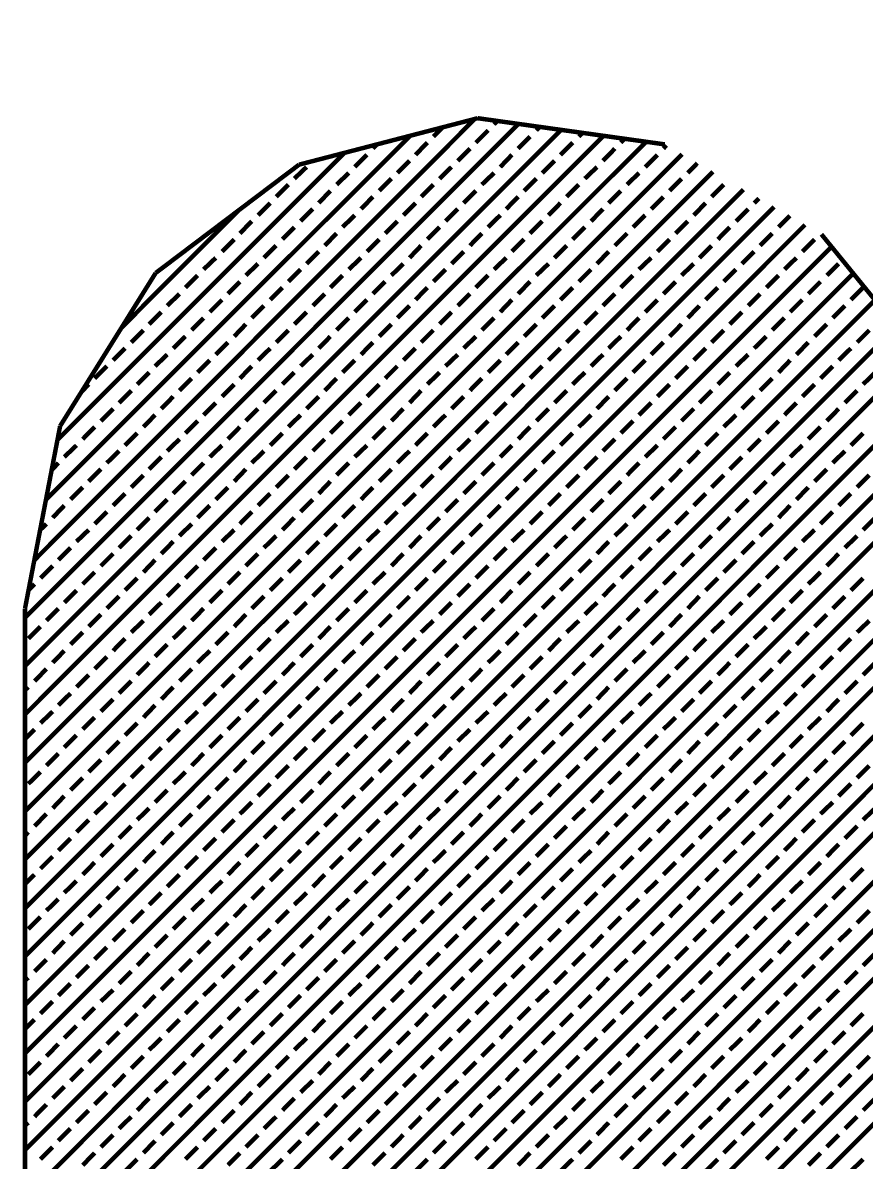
# Model space of a CAD drawing. Extents: x 2 to 176, y -19 to 159.
# Drawn here: x 102.981 to 103.701, y 119.487 to 120.459 of the extents above; entities that cross this region are included whole.
import ezdxf

# ---------------------------------------------------------------- set-up
doc = ezdxf.new("R2010")
doc.units = 0
doc.layers.add('BG_SILKSCREEN_TOP', color=7, linetype='CONTINUOUS')

msp = doc.modelspace()

# ---------------------------------------------------------------- linework, layer by layer
at = {"layer": 'BG_SILKSCREEN_TOP', "const_width": 0.00381}
for points in [[(102.983284, 118.83644), (104.604058, 120.457214)], [(102.983284, 118.795292), (104.645206, 120.45696)], [(102.983284, 118.877842), (104.557068, 120.451372)], [(102.983284, 118.91899), (104.510078, 120.445784)], [(102.983284, 118.960392), (104.462834, 120.439942)], [(102.983284, 119.00154), (104.415844, 120.434354)], [(102.983284, 119.043196), (104.368854, 120.428512)], [(102.983284, 119.084344), (104.297988, 120.399048)], [(102.991412, 120.000776), (103.367332, 120.377204)], [(103.369618, 120.377712), (103.217218, 120.338088)], [(103.529384, 120.35536), (103.369618, 120.377712)], [(103.383588, 120.372378), (103.386382, 120.375426)], [(102.983284, 119.9515), (103.404416, 120.372886)], [(102.983284, 119.125746), (104.226868, 120.369076)], [(102.983284, 119.910352), (103.440738, 120.367552)], [(103.331772, 120.361964), (103.339646, 120.369838)], [(103.368094, 120.356884), (103.378508, 120.367298)], [(103.419656, 120.367298), (103.42245, 120.370346)], [(103.455978, 120.361964), (103.458772, 120.365012)], [(102.983284, 119.86895), (103.47706, 120.362726)], [(102.983284, 119.827802), (103.513382, 120.357646)], [(103.001064, 120.052084), (103.311706, 120.362472)], [(103.28021, 120.351804), (103.283512, 120.35536)], [(103.316532, 120.34647), (103.326692, 120.356884)], [(103.404162, 120.351804), (103.414322, 120.361964)], [(103.44023, 120.34647), (103.450644, 120.356884)], [(103.491792, 120.356884), (103.495094, 120.360186)], [(103.528114, 120.351804), (103.530654, 120.354598)], [(102.983284, 119.7864), (103.544116, 120.346978)], [(103.010462, 120.10263), (103.255826, 120.347994)], [(103.264716, 120.336056), (103.27513, 120.34647)], [(103.3526, 120.34139), (103.363014, 120.351804)], [(103.388922, 120.336056), (103.398828, 120.34647)], [(103.476552, 120.34139), (103.486712, 120.351804)], [(103.51262, 120.336056), (103.523034, 120.34647)], [(103.217218, 120.338088), (103.09479, 120.245632)], [(103.213154, 120.32615), (103.223568, 120.336056)], [(103.301038, 120.330976), (103.311452, 120.34139)], [(103.337106, 120.32615), (103.347266, 120.336056)], [(103.424736, 120.330976), (103.43515, 120.34139)], [(103.461058, 120.32615), (103.471472, 120.336056)], [(103.548942, 120.330976), (103.55707, 120.339358)], [(102.983284, 119.745252), (103.570278, 120.331992)], [(103.249222, 120.32107), (103.259636, 120.330976)], [(103.285544, 120.315736), (103.295958, 120.32615)], [(103.373174, 120.32107), (103.383588, 120.330976)], [(103.409242, 120.315736), (103.419656, 120.32615)], [(103.497126, 120.32107), (103.507286, 120.330976)], [(103.533448, 120.315736), (103.543608, 120.32615)], [(102.983284, 119.703596), (103.59644, 120.316752)], [(103.19766, 120.310656), (103.208074, 120.32107)], [(103.233982, 120.305322), (103.243888, 120.315736)], [(103.321358, 120.310656), (103.331772, 120.32107)], [(103.35768, 120.305322), (103.368094, 120.315736)], [(103.445564, 120.310656), (103.455978, 120.32107)], [(103.481378, 120.305322), (103.491792, 120.315736)], [(103.569262, 120.310656), (103.579676, 120.32107)], [(103.27005, 120.300242), (103.28021, 120.310656)], [(103.394002, 120.300242), (103.404162, 120.310656)], [(103.5177, 120.300242), (103.528114, 120.310656)], [(103.605584, 120.305322), (103.609648, 120.309386)], [(102.983284, 119.662702), (103.622602, 120.30202)], [(103.065326, 120.198642), (103.16591, 120.29948)], [(103.182166, 120.294908), (103.19258, 120.305322)], [(103.218488, 120.289828), (103.228902, 120.300242)], [(103.306118, 120.294908), (103.316532, 120.305322)], [(103.342186, 120.289828), (103.3526, 120.300242)], [(103.43007, 120.294908), (103.44023, 120.305322)], [(103.466392, 120.289828), (103.476552, 120.300242)], [(103.554022, 120.294908), (103.564182, 120.305322)], [(103.59009, 120.289828), (103.600504, 120.300242)], [(102.983284, 119.621046), (103.649018, 120.28678)], [(103.166672, 120.279414), (103.176832, 120.289828)], [(103.254302, 120.284748), (103.264716, 120.294908)], [(103.290624, 120.279414), (103.301038, 120.289828)], [(103.378508, 120.284748), (103.388922, 120.294908)], [(103.414322, 120.279414), (103.424736, 120.289828)], [(103.502206, 120.284748), (103.51262, 120.294908)], [(103.538528, 120.279414), (103.548942, 120.289828)], [(103.626412, 120.284748), (103.636064, 120.2944)], [(103.202994, 120.274334), (103.213154, 120.284748)], [(103.239062, 120.269), (103.249222, 120.279414)], [(103.326692, 120.274334), (103.337106, 120.284748)], [(103.363014, 120.269), (103.373174, 120.279414)], [(103.450644, 120.274334), (103.461058, 120.284748)], [(103.486712, 120.269), (103.497126, 120.279414)], [(103.574596, 120.274334), (103.584756, 120.284748)], [(103.610664, 120.269), (103.621078, 120.279414)], [(103.751888, 120.169432), (103.662988, 120.278652)], [(102.983284, 119.579898), (103.671624, 120.267984)], [(103.151432, 120.26392), (103.161846, 120.274334)], [(103.187246, 120.258586), (103.19766, 120.269)], [(103.27513, 120.26392), (103.285544, 120.274334)], [(103.311452, 120.258586), (103.321358, 120.269)], [(103.398828, 120.26392), (103.409242, 120.274334)], [(103.43515, 120.258586), (103.445564, 120.269)], [(103.523034, 120.26392), (103.533448, 120.274334)], [(103.558848, 120.258586), (103.569262, 120.269)], [(103.646732, 120.26392), (103.657146, 120.274334)], [(103.135684, 120.24868), (103.146098, 120.258586)], [(103.223568, 120.253506), (103.233982, 120.26392)], [(103.259636, 120.24868), (103.27005, 120.258586)], [(103.347266, 120.253506), (103.35768, 120.26392)], [(103.383588, 120.24868), (103.394002, 120.258586)], [(103.471472, 120.253506), (103.481378, 120.26392)], [(103.507286, 120.24868), (103.5177, 120.258586)], [(103.59517, 120.253506), (103.605584, 120.26392)], [(103.631492, 120.24868), (103.641652, 120.258586)], [(103.171752, 120.2436), (103.182166, 120.253506)], [(103.208074, 120.238266), (103.218488, 120.24868)], [(103.295958, 120.2436), (103.306118, 120.253506)], [(103.331772, 120.238266), (103.342186, 120.24868)], [(103.419656, 120.2436), (103.43007, 120.253506)], [(103.455978, 120.238266), (103.466392, 120.24868)], [(103.543608, 120.2436), (103.554022, 120.253506)], [(103.579676, 120.238266), (103.59009, 120.24868)], [(103.66756, 120.2436), (103.67772, 120.253506)], [(102.983284, 119.538496), (103.690166, 120.245378)], [(103.09479, 120.245632), (103.013256, 120.115076)], [(103.12019, 120.233186), (103.130604, 120.2436)], [(103.156512, 120.227852), (103.166672, 120.238266)], [(103.243888, 120.233186), (103.254302, 120.2436)], [(103.28021, 120.227852), (103.290624, 120.238266)], [(103.368094, 120.233186), (103.378508, 120.2436)], [(103.404162, 120.227852), (103.414322, 120.238266)], [(103.491792, 120.233186), (103.502206, 120.2436)], [(103.528114, 120.227852), (103.538528, 120.238266)], [(103.615998, 120.233186), (103.626412, 120.2436)], [(103.651812, 120.227852), (103.662226, 120.238266)], [(103.19258, 120.222772), (103.202994, 120.233186)], [(103.316532, 120.222772), (103.326692, 120.233186)], [(103.44023, 120.222772), (103.450644, 120.233186)], [(103.564182, 120.222772), (103.574596, 120.233186)], [(103.688134, 120.222772), (103.698548, 120.233186)], [(102.983284, 119.497348), (103.708708, 120.222518)], [(103.104696, 120.217692), (103.11511, 120.227852)], [(103.141018, 120.212358), (103.151432, 120.222772)], [(103.228902, 120.217692), (103.239062, 120.227852)], [(103.264716, 120.212358), (103.27513, 120.222772)], [(103.3526, 120.217692), (103.363014, 120.227852)], [(103.388922, 120.212358), (103.398828, 120.222772)], [(103.476552, 120.217692), (103.486712, 120.227852)], [(103.51262, 120.212358), (103.523034, 120.222772)], [(103.600504, 120.217692), (103.610664, 120.227852)], [(103.636318, 120.212358), (103.646732, 120.222772)], [(103.089202, 120.201944), (103.099616, 120.212358)], [(103.176832, 120.207278), (103.187246, 120.217692)], [(103.213154, 120.201944), (103.223568, 120.212358)], [(103.301038, 120.207278), (103.311452, 120.217692)], [(103.337106, 120.201944), (103.347266, 120.212358)], [(103.424736, 120.207278), (103.43515, 120.217692)], [(103.461058, 120.201944), (103.471472, 120.212358)], [(103.548942, 120.207278), (103.558848, 120.217692)], [(103.584756, 120.201944), (103.59517, 120.212358)], [(103.67264, 120.207278), (103.683054, 120.217692)], [(102.983284, 119.455946), (103.726996, 120.199912)], [(103.125524, 120.196864), (103.135684, 120.207278)], [(103.161846, 120.19153), (103.171752, 120.201944)], [(103.249222, 120.196864), (103.259636, 120.207278)], [(103.285544, 120.19153), (103.295958, 120.201944)], [(103.373174, 120.196864), (103.383588, 120.207278)], [(103.409242, 120.19153), (103.419656, 120.201944)], [(103.497126, 120.196864), (103.507286, 120.207278)], [(103.533448, 120.19153), (103.543608, 120.201944)], [(103.621078, 120.196864), (103.631492, 120.207278)], [(103.657146, 120.19153), (103.66756, 120.201944)], [(103.073962, 120.18645), (103.084376, 120.196864)], [(103.109776, 120.18137), (103.12019, 120.19153)], [(103.19766, 120.18645), (103.208074, 120.196864)], [(103.233982, 120.18137), (103.243888, 120.19153)], [(103.321358, 120.18645), (103.331772, 120.196864)], [(103.35768, 120.18137), (103.368094, 120.19153)], [(103.445564, 120.18645), (103.455978, 120.196864)], [(103.481378, 120.18137), (103.491792, 120.19153)], [(103.569262, 120.18645), (103.579676, 120.196864)], [(103.605584, 120.18137), (103.615998, 120.19153)], [(103.693468, 120.18645), (103.703882, 120.196864)], [(103.058468, 120.17121), (103.068628, 120.18137)], [(103.146098, 120.176036), (103.156512, 120.18645)], [(103.182166, 120.17121), (103.19258, 120.18137)], [(103.27005, 120.176036), (103.28021, 120.18645)], [(103.306118, 120.17121), (103.316532, 120.18137)], [(103.394002, 120.176036), (103.404162, 120.18645)], [(103.43007, 120.17121), (103.44023, 120.18137)], [(103.5177, 120.176036), (103.528114, 120.18645)], [(103.554022, 120.17121), (103.564182, 120.18137)], [(103.641652, 120.176036), (103.651812, 120.18645)], [(103.67772, 120.17121), (103.688134, 120.18137)], [(102.983284, 119.414798), (103.745538, 120.176798)], [(103.094282, 120.16613), (103.104696, 120.176036)], [(103.130604, 120.160796), (103.141018, 120.17121)], [(103.218488, 120.16613), (103.228902, 120.176036)], [(103.254302, 120.160796), (103.264716, 120.17121)], [(103.342186, 120.16613), (103.3526, 120.176036)], [(103.378508, 120.160796), (103.388922, 120.17121)], [(103.466392, 120.16613), (103.476552, 120.176036)], [(103.502206, 120.160796), (103.51262, 120.17121)], [(103.59009, 120.16613), (103.600504, 120.176036)], [(103.626412, 120.160796), (103.636318, 120.17121)], [(103.04272, 120.155716), (103.053134, 120.16613)], [(103.079042, 120.150636), (103.089202, 120.160796)], [(103.166672, 120.155716), (103.176832, 120.16613)], [(103.202994, 120.150636), (103.213154, 120.160796)], [(103.290624, 120.155716), (103.301038, 120.16613)], [(103.326692, 120.150636), (103.337106, 120.160796)], [(103.414322, 120.155716), (103.424736, 120.16613)], [(103.450644, 120.150636), (103.461058, 120.160796)], [(103.538528, 120.155716), (103.548942, 120.16613)], [(103.574596, 120.150636), (103.584756, 120.160796)], [(103.662226, 120.155716), (103.67264, 120.16613)], [(103.698548, 120.150636), (103.708962, 120.160796)], [(103.031036, 120.143778), (103.03764, 120.150636)], [(103.11511, 120.145302), (103.125524, 120.155716)], [(103.151432, 120.140222), (103.161846, 120.150636)], [(103.239062, 120.145302), (103.249222, 120.155716)], [(103.27513, 120.140222), (103.285544, 120.150636)], [(103.363014, 120.145302), (103.373174, 120.155716)], [(103.398828, 120.140222), (103.409242, 120.150636)], [(103.486712, 120.145302), (103.497126, 120.155716)], [(103.523034, 120.140222), (103.533448, 120.150636)], [(103.610664, 120.145302), (103.621078, 120.155716)], [(103.646732, 120.140222), (103.657146, 120.150636)], [(102.983284, 119.373142), (103.758492, 120.148604)], [(103.063548, 120.134888), (103.073962, 120.145302)], [(103.187246, 120.134888), (103.19766, 120.145302)], [(103.311452, 120.134888), (103.321358, 120.145302)], [(103.43515, 120.134888), (103.445564, 120.145302)], [(103.558848, 120.134888), (103.569262, 120.145302)], [(103.683054, 120.134888), (103.693468, 120.145302)], [(103.099616, 120.129808), (103.109776, 120.140222)], [(103.135684, 120.124474), (103.146098, 120.134888)], [(103.223568, 120.129808), (103.233982, 120.140222)], [(103.259636, 120.124474), (103.27005, 120.134888)], [(103.347266, 120.129808), (103.35768, 120.140222)], [(103.383588, 120.124474), (103.394002, 120.134888)], [(103.471472, 120.129808), (103.481378, 120.140222)], [(103.507286, 120.124474), (103.5177, 120.134888)], [(103.59517, 120.129808), (103.605584, 120.140222)], [(103.631492, 120.124474), (103.641652, 120.134888)], [(103.048054, 120.119394), (103.058468, 120.129808)], [(103.084376, 120.114314), (103.094282, 120.124474)], [(103.171752, 120.119394), (103.182166, 120.129808)], [(103.208074, 120.114314), (103.218488, 120.124474)], [(103.295958, 120.119394), (103.306118, 120.129808)], [(103.331772, 120.114314), (103.342186, 120.124474)], [(103.419656, 120.119394), (103.43007, 120.129808)], [(103.455978, 120.114314), (103.466392, 120.124474)], [(103.543608, 120.119394), (103.554022, 120.129808)], [(103.579676, 120.114314), (103.59009, 120.124474)], [(103.66756, 120.119394), (103.67772, 120.129808)], [(102.983284, 119.331994), (103.769414, 120.11787)], [(103.013256, 120.115076), (102.983284, 119.959374)], [(103.03256, 120.1039), (103.04272, 120.114314)], [(103.12019, 120.10898), (103.130604, 120.119394)], [(103.156512, 120.1039), (103.166672, 120.114314)], [(103.243888, 120.10898), (103.254302, 120.119394)], [(103.28021, 120.1039), (103.290624, 120.114314)], [(103.368094, 120.10898), (103.378508, 120.119394)], [(103.404162, 120.1039), (103.414322, 120.114314)], [(103.491792, 120.10898), (103.502206, 120.119394)], [(103.528114, 120.1039), (103.538528, 120.114314)], [(103.615998, 120.10898), (103.626412, 120.119394)], [(103.651812, 120.1039), (103.662226, 120.114314)], [(103.068628, 120.098566), (103.079042, 120.10898)], [(103.104696, 120.09374), (103.11511, 120.1039)], [(103.19258, 120.098566), (103.202994, 120.10898)], [(103.228902, 120.09374), (103.239062, 120.1039)], [(103.316532, 120.098566), (103.326692, 120.10898)], [(103.3526, 120.09374), (103.363014, 120.1039)], [(103.44023, 120.098566), (103.450644, 120.10898)], [(103.476552, 120.09374), (103.486712, 120.1039)], [(103.564182, 120.098566), (103.574596, 120.10898)], [(103.600504, 120.09374), (103.610664, 120.1039)], [(103.688134, 120.098566), (103.698548, 120.10898)], [(103.016812, 120.08866), (103.027226, 120.098566)], [(103.053134, 120.08358), (103.063548, 120.09374)], [(103.141018, 120.08866), (103.151432, 120.098566)], [(103.176832, 120.08358), (103.187246, 120.09374)], [(103.264716, 120.08866), (103.27513, 120.098566)], [(103.301038, 120.08358), (103.311452, 120.09374)], [(103.388922, 120.08866), (103.398828, 120.098566)], [(103.424736, 120.08358), (103.43515, 120.09374)], [(103.51262, 120.08866), (103.523034, 120.098566)], [(103.548942, 120.08358), (103.558848, 120.09374)], [(103.636318, 120.08866), (103.646732, 120.098566)], [(103.67264, 120.08358), (103.683054, 120.09374)], [(102.983284, 119.290592), (103.779828, 120.087136)], [(103.00589, 120.07723), (103.011732, 120.08358)], [(103.089202, 120.078246), (103.099616, 120.08866)], [(103.125524, 120.073166), (103.135684, 120.08358)], [(103.213154, 120.078246), (103.223568, 120.08866)], [(103.249222, 120.073166), (103.259636, 120.08358)], [(103.337106, 120.078246), (103.347266, 120.08866)], [(103.373174, 120.073166), (103.383588, 120.08358)], [(103.461058, 120.078246), (103.471472, 120.08866)], [(103.497126, 120.073166), (103.507286, 120.08358)], [(103.584756, 120.078246), (103.59517, 120.08866)], [(103.621078, 120.073166), (103.631492, 120.08358)], [(103.03764, 120.067832), (103.048054, 120.078246)], [(103.073962, 120.062752), (103.084376, 120.073166)], [(103.161846, 120.067832), (103.171752, 120.078246)], [(103.19766, 120.062752), (103.208074, 120.073166)], [(103.285544, 120.067832), (103.295958, 120.078246)], [(103.321358, 120.062752), (103.331772, 120.073166)], [(103.409242, 120.067832), (103.419656, 120.078246)], [(103.445564, 120.062752), (103.455978, 120.073166)], [(103.533448, 120.067832), (103.543608, 120.078246)], [(103.569262, 120.062752), (103.579676, 120.073166)], [(103.657146, 120.067832), (103.66756, 120.078246)], [(103.693468, 120.062752), (103.703882, 120.073166)], [(103.109776, 120.057418), (103.12019, 120.067832)], [(103.233982, 120.057418), (103.243888, 120.067832)], [(103.35768, 120.057418), (103.368094, 120.067832)], [(103.481378, 120.057418), (103.491792, 120.067832)], [(103.605584, 120.057418), (103.615998, 120.067832)], [(102.983284, 119.249444), (103.789988, 120.056402)], [(103.022146, 120.052338), (103.03256, 120.062752)], [(103.058468, 120.047258), (103.068628, 120.057418)], [(103.146098, 120.052338), (103.156512, 120.062752)], [(103.182166, 120.047258), (103.19258, 120.057418)], [(103.27005, 120.052338), (103.28021, 120.062752)], [(103.306118, 120.047258), (103.316532, 120.057418)], [(103.394002, 120.052338), (103.404162, 120.062752)], [(103.43007, 120.047258), (103.44023, 120.057418)], [(103.5177, 120.052338), (103.528114, 120.062752)], [(103.554022, 120.047258), (103.564182, 120.057418)], [(103.641652, 120.052338), (103.651812, 120.062752)], [(103.67772, 120.047258), (103.688134, 120.057418)], [(103.006906, 120.036844), (103.016812, 120.047258)], [(103.094282, 120.041924), (103.104696, 120.052338)], [(103.130604, 120.036844), (103.141018, 120.047258)], [(103.218488, 120.041924), (103.228902, 120.052338)], [(103.254302, 120.036844), (103.264716, 120.047258)], [(103.342186, 120.041924), (103.3526, 120.052338)], [(103.378508, 120.036844), (103.388922, 120.047258)], [(103.466392, 120.041924), (103.476552, 120.052338)], [(103.502206, 120.036844), (103.51262, 120.047258)], [(103.59009, 120.041924), (103.600504, 120.052338)], [(103.626412, 120.036844), (103.636318, 120.047258)], [(103.04272, 120.03151), (103.053134, 120.041924)], [(103.079042, 120.02643), (103.089202, 120.036844)], [(103.166672, 120.03151), (103.176832, 120.041924)], [(103.202994, 120.02643), (103.213154, 120.036844)], [(103.290624, 120.03151), (103.301038, 120.041924)], [(103.326692, 120.02643), (103.337106, 120.036844)], [(103.414322, 120.03151), (103.424736, 120.041924)], [(103.450644, 120.02643), (103.461058, 120.036844)], [(103.538528, 120.03151), (103.548942, 120.041924)], [(103.574596, 120.02643), (103.584756, 120.036844)], [(103.662226, 120.03151), (103.67264, 120.041924)], [(103.698548, 120.02643), (103.708962, 120.036844)], [(102.983284, 119.208296), (103.800148, 120.024906)], [(102.996238, 120.02643), (103.001572, 120.03151)], [(103.027226, 120.016524), (103.03764, 120.02643)], [(103.11511, 120.02135), (103.125524, 120.03151)], [(103.151432, 120.016524), (103.161846, 120.02643)], [(103.239062, 120.02135), (103.249222, 120.03151)], [(103.27513, 120.016524), (103.285544, 120.02643)], [(103.363014, 120.02135), (103.373174, 120.03151)], [(103.398828, 120.016524), (103.409242, 120.02643)], [(103.486712, 120.02135), (103.497126, 120.03151)], [(103.523034, 120.016524), (103.533448, 120.02643)], [(103.610664, 120.02135), (103.621078, 120.03151)], [(103.646732, 120.016524), (103.657146, 120.02643)], [(103.063548, 120.01119), (103.073962, 120.02135)], [(103.099616, 120.00611), (103.109776, 120.016524)], [(103.187246, 120.01119), (103.19766, 120.02135)], [(103.223568, 120.00611), (103.233982, 120.016524)], [(103.311452, 120.01119), (103.321358, 120.02135)], [(103.347266, 120.00611), (103.35768, 120.016524)], [(103.43515, 120.01119), (103.445564, 120.02135)], [(103.471472, 120.00611), (103.481378, 120.016524)], [(103.558848, 120.01119), (103.569262, 120.02135)], [(103.59517, 120.00611), (103.605584, 120.016524)], [(103.683054, 120.01119), (103.693468, 120.02135)], [(103.011732, 120.000776), (103.022146, 120.01119)], [(103.048054, 119.995696), (103.058468, 120.00611)], [(103.135684, 120.000776), (103.146098, 120.01119)], [(103.171752, 119.995696), (103.182166, 120.00611)], [(103.259636, 120.000776), (103.27005, 120.01119)], [(103.295958, 119.995696), (103.306118, 120.00611)], [(103.383588, 120.000776), (103.394002, 120.01119)], [(103.419656, 119.995696), (103.43007, 120.00611)], [(103.507286, 120.000776), (103.5177, 120.01119)], [(103.543608, 119.995696), (103.554022, 120.00611)], [(103.631492, 120.000776), (103.641652, 120.01119)], [(103.66756, 119.995696), (103.67772, 120.00611)], [(102.996492, 119.985282), (103.006906, 119.995696)], [(103.084376, 119.990362), (103.094282, 120.000776)], [(103.12019, 119.985282), (103.130604, 119.995696)], [(103.208074, 119.990362), (103.218488, 120.000776)], [(103.243888, 119.985282), (103.254302, 119.995696)], [(103.331772, 119.990362), (103.342186, 120.000776)], [(103.368094, 119.985282), (103.378508, 119.995696)], [(103.455978, 119.990362), (103.466392, 120.000776)], [(103.491792, 119.985282), (103.502206, 119.995696)], [(103.579676, 119.990362), (103.59009, 120.000776)], [(103.615998, 119.985282), (103.626412, 119.995696)], [(102.983284, 119.166894), (103.805228, 119.989092)], [(103.03256, 119.980202), (103.04272, 119.990362)], [(103.068628, 119.974868), (103.079042, 119.985282)], [(103.156512, 119.980202), (103.166672, 119.990362)], [(103.19258, 119.974868), (103.202994, 119.985282)], [(103.28021, 119.980202), (103.290624, 119.990362)], [(103.316532, 119.974868), (103.326692, 119.985282)], [(103.404162, 119.980202), (103.414322, 119.990362)], [(103.44023, 119.974868), (103.450644, 119.985282)], [(103.528114, 119.980202), (103.538528, 119.990362)], [(103.564182, 119.974868), (103.574596, 119.985282)], [(103.651812, 119.980202), (103.662226, 119.990362)], [(103.688134, 119.974868), (103.698548, 119.985282)], [(102.986586, 119.975376), (102.991412, 119.980202)], [(103.104696, 119.969788), (103.11511, 119.980202)], [(103.228902, 119.969788), (103.239062, 119.980202)], [(103.3526, 119.969788), (103.363014, 119.980202)], [(103.476552, 119.969788), (103.486712, 119.980202)], [(103.600504, 119.969788), (103.610664, 119.980202)], [(103.016812, 119.964454), (103.027226, 119.974868)], [(103.053134, 119.959374), (103.063548, 119.969788)], [(103.141018, 119.964454), (103.151432, 119.974868)], [(103.176832, 119.959374), (103.187246, 119.969788)], [(103.264716, 119.964454), (103.27513, 119.974868)], [(103.301038, 119.959374), (103.311452, 119.969788)], [(103.388922, 119.964454), (103.398828, 119.974868)], [(103.424736, 119.959374), (103.43515, 119.969788)], [(103.51262, 119.964454), (103.523034, 119.974868)], [(103.548942, 119.959374), (103.558848, 119.969788)], [(103.636318, 119.964454), (103.646732, 119.974868)], [(103.67264, 119.959374), (103.683054, 119.969788)], [(102.983284, 119.959374), (102.983284, 117.952774)], [(103.001572, 119.94896), (103.011732, 119.959374)], [(103.089202, 119.954294), (103.099616, 119.964454)], [(103.125524, 119.94896), (103.135684, 119.959374)], [(103.213154, 119.954294), (103.223568, 119.964454)], [(103.249222, 119.94896), (103.259636, 119.959374)], [(103.337106, 119.954294), (103.347266, 119.964454)], [(103.373174, 119.94896), (103.383588, 119.959374)], [(103.461058, 119.954294), (103.471472, 119.964454)], [(103.497126, 119.94896), (103.507286, 119.959374)], [(103.584756, 119.954294), (103.59517, 119.964454)], [(103.621078, 119.94896), (103.631492, 119.959374)], [(103.03764, 119.94388), (103.048054, 119.954294)], [(103.073962, 119.939054), (103.084376, 119.94896)], [(103.161846, 119.94388), (103.171752, 119.954294)], [(103.19766, 119.939054), (103.208074, 119.94896)], [(103.285544, 119.94388), (103.295958, 119.954294)], [(103.321358, 119.939054), (103.331772, 119.94896)], [(103.409242, 119.94388), (103.419656, 119.954294)], [(103.445564, 119.939054), (103.455978, 119.94896)], [(103.533448, 119.94388), (103.543608, 119.954294)], [(103.569262, 119.939054), (103.579676, 119.94896)], [(103.657146, 119.94388), (103.66756, 119.954294)], [(103.693468, 119.939054), (103.703882, 119.94896)], [(102.986078, 119.93372), (102.996492, 119.94388)], [(103.022146, 119.92864), (103.03256, 119.939054)], [(103.109776, 119.93372), (103.12019, 119.94388)], [(103.146098, 119.92864), (103.156512, 119.939054)], [(103.233982, 119.93372), (103.243888, 119.94388)], [(103.27005, 119.92864), (103.28021, 119.939054)], [(103.35768, 119.93372), (103.368094, 119.94388)], [(103.394002, 119.92864), (103.404162, 119.939054)], [(103.481378, 119.93372), (103.491792, 119.94388)], [(103.5177, 119.92864), (103.528114, 119.939054)], [(103.605584, 119.93372), (103.615998, 119.94388)], [(103.641652, 119.92864), (103.651812, 119.939054)], [(103.058468, 119.923306), (103.068628, 119.93372)], [(103.094282, 119.918226), (103.104696, 119.92864)], [(103.182166, 119.923306), (103.19258, 119.93372)], [(103.218488, 119.918226), (103.228902, 119.92864)], [(103.306118, 119.923306), (103.316532, 119.93372)], [(103.342186, 119.918226), (103.3526, 119.92864)], [(103.43007, 119.923306), (103.44023, 119.93372)], [(103.466392, 119.918226), (103.476552, 119.92864)], [(103.554022, 119.923306), (103.564182, 119.93372)], [(103.59009, 119.918226), (103.600504, 119.92864)], [(103.67772, 119.923306), (103.688134, 119.93372)], [(103.006906, 119.913146), (103.016812, 119.923306)], [(103.04272, 119.907812), (103.053134, 119.918226)], [(103.130604, 119.913146), (103.141018, 119.923306)], [(103.166672, 119.907812), (103.176832, 119.918226)], [(103.254302, 119.913146), (103.264716, 119.923306)], [(103.290624, 119.907812), (103.301038, 119.918226)], [(103.378508, 119.913146), (103.388922, 119.923306)], [(103.414322, 119.907812), (103.424736, 119.918226)], [(103.502206, 119.913146), (103.51262, 119.923306)], [(103.538528, 119.907812), (103.548942, 119.918226)], [(103.626412, 119.913146), (103.636318, 119.923306)], [(103.662226, 119.907812), (103.67264, 119.918226)], [(102.991412, 119.897398), (103.001572, 119.907812)], [(103.079042, 119.902732), (103.089202, 119.913146)], [(103.11511, 119.897398), (103.125524, 119.907812)], [(103.202994, 119.902732), (103.213154, 119.913146)], [(103.239062, 119.897398), (103.249222, 119.907812)], [(103.326692, 119.902732), (103.337106, 119.913146)], [(103.363014, 119.897398), (103.373174, 119.907812)], [(103.450644, 119.902732), (103.461058, 119.913146)], [(103.486712, 119.897398), (103.497126, 119.907812)], [(103.574596, 119.902732), (103.584756, 119.913146)], [(103.610664, 119.897398), (103.621078, 119.907812)], [(103.698548, 119.902732), (103.708962, 119.913146)], [(103.027226, 119.892318), (103.03764, 119.902732)], [(103.151432, 119.892318), (103.161846, 119.902732)], [(103.27513, 119.892318), (103.285544, 119.902732)], [(103.398828, 119.892318), (103.409242, 119.902732)], [(103.523034, 119.892318), (103.533448, 119.902732)], [(103.646732, 119.892318), (103.657146, 119.902732)], [(102.983284, 119.889778), (102.986078, 119.892318)], [(103.063548, 119.886984), (103.073962, 119.897398)], [(103.099616, 119.881904), (103.109776, 119.892318)], [(103.187246, 119.886984), (103.19766, 119.897398)], [(103.223568, 119.881904), (103.233982, 119.892318)], [(103.311452, 119.886984), (103.321358, 119.897398)], [(103.347266, 119.881904), (103.35768, 119.892318)], [(103.43515, 119.886984), (103.445564, 119.897398)], [(103.471472, 119.881904), (103.481378, 119.892318)], [(103.558848, 119.886984), (103.569262, 119.897398)], [(103.59517, 119.881904), (103.605584, 119.892318)], [(103.683054, 119.886984), (103.693468, 119.897398)], [(103.011732, 119.876824), (103.022146, 119.886984)], [(103.048054, 119.87149), (103.058468, 119.881904)], [(103.135684, 119.876824), (103.146098, 119.886984)], [(103.171752, 119.87149), (103.182166, 119.881904)], [(103.259636, 119.876824), (103.27005, 119.886984)], [(103.295958, 119.87149), (103.306118, 119.881904)], [(103.383588, 119.876824), (103.394002, 119.886984)], [(103.419656, 119.87149), (103.43007, 119.881904)], [(103.507286, 119.876824), (103.5177, 119.886984)], [(103.543608, 119.87149), (103.554022, 119.881904)], [(103.631492, 119.876824), (103.641652, 119.886984)], [(103.66756, 119.87149), (103.67772, 119.881904)], [(102.996492, 119.861584), (103.006906, 119.87149)], [(103.084376, 119.86641), (103.094282, 119.876824)], [(103.12019, 119.861584), (103.130604, 119.87149)], [(103.208074, 119.86641), (103.218488, 119.876824)], [(103.243888, 119.861584), (103.254302, 119.87149)], [(103.331772, 119.86641), (103.342186, 119.876824)], [(103.368094, 119.861584), (103.378508, 119.87149)], [(103.455978, 119.86641), (103.466392, 119.876824)], [(103.491792, 119.861584), (103.502206, 119.87149)], [(103.579676, 119.86641), (103.59009, 119.876824)], [(103.615998, 119.861584), (103.626412, 119.87149)], [(103.03256, 119.85625), (103.04272, 119.86641)], [(103.068628, 119.85117), (103.079042, 119.861584)], [(103.156512, 119.85625), (103.166672, 119.86641)], [(103.19258, 119.85117), (103.202994, 119.861584)], [(103.28021, 119.85625), (103.290624, 119.86641)], [(103.316532, 119.85117), (103.326692, 119.861584)], [(103.404162, 119.85625), (103.414322, 119.86641)], [(103.44023, 119.85117), (103.450644, 119.861584)], [(103.528114, 119.85625), (103.538528, 119.86641)], [(103.564182, 119.85117), (103.574596, 119.861584)], [(103.651812, 119.85625), (103.662226, 119.86641)], [(103.688134, 119.85117), (103.698548, 119.861584)], [(102.983284, 119.848122), (102.991412, 119.85625)], [(103.016812, 119.840756), (103.027226, 119.85117)], [(103.104696, 119.84609), (103.11511, 119.85625)], [(103.141018, 119.840756), (103.151432, 119.85117)], [(103.228902, 119.84609), (103.239062, 119.85625)], [(103.264716, 119.840756), (103.27513, 119.85117)], [(103.3526, 119.84609), (103.363014, 119.85625)], [(103.388922, 119.840756), (103.398828, 119.85117)], [(103.476552, 119.84609), (103.486712, 119.85625)], [(103.51262, 119.840756), (103.523034, 119.85117)], [(103.600504, 119.84609), (103.610664, 119.85625)], [(103.636318, 119.840756), (103.646732, 119.85117)], [(103.053134, 119.835676), (103.063548, 119.84609)], [(103.089202, 119.830342), (103.099616, 119.840756)], [(103.176832, 119.835676), (103.187246, 119.84609)], [(103.213154, 119.830342), (103.223568, 119.840756)], [(103.301038, 119.835676), (103.311452, 119.84609)], [(103.337106, 119.830342), (103.347266, 119.840756)], [(103.424736, 119.835676), (103.43515, 119.84609)], [(103.461058, 119.830342), (103.471472, 119.840756)], [(103.548942, 119.835676), (103.558848, 119.84609)], [(103.584756, 119.830342), (103.59517, 119.840756)], [(103.67264, 119.835676), (103.683054, 119.84609)], [(103.001572, 119.825262), (103.011732, 119.835676)], [(103.03764, 119.819928), (103.048054, 119.830342)], [(103.125524, 119.825262), (103.135684, 119.835676)], [(103.161846, 119.819928), (103.171752, 119.830342)], [(103.249222, 119.825262), (103.259636, 119.835676)], [(103.285544, 119.819928), (103.295958, 119.830342)], [(103.373174, 119.825262), (103.383588, 119.835676)], [(103.409242, 119.819928), (103.419656, 119.830342)], [(103.497126, 119.825262), (103.507286, 119.835676)], [(103.533448, 119.819928), (103.543608, 119.830342)], [(103.621078, 119.825262), (103.631492, 119.835676)], [(103.657146, 119.819928), (103.66756, 119.830342)], [(102.986078, 119.809768), (102.996492, 119.819928)], [(103.073962, 119.814848), (103.084376, 119.825262)], [(103.109776, 119.809768), (103.12019, 119.819928)], [(103.19766, 119.814848), (103.208074, 119.825262)], [(103.233982, 119.809768), (103.243888, 119.819928)], [(103.321358, 119.814848), (103.331772, 119.825262)], [(103.35768, 119.809768), (103.368094, 119.819928)], [(103.445564, 119.814848), (103.455978, 119.825262)], [(103.481378, 119.809768), (103.491792, 119.819928)], [(103.569262, 119.814848), (103.579676, 119.825262)], [(103.605584, 119.809768), (103.615998, 119.819928)], [(103.693468, 119.814848), (103.703882, 119.825262)], [(103.022146, 119.804434), (103.03256, 119.814848)], [(103.146098, 119.804434), (103.156512, 119.814848)], [(103.27005, 119.804434), (103.28021, 119.814848)], [(103.394002, 119.804434), (103.404162, 119.814848)], [(103.5177, 119.804434), (103.528114, 119.814848)], [(103.641652, 119.804434), (103.651812, 119.814848)], [(103.058468, 119.799354), (103.068628, 119.809768)], [(103.094282, 119.79402), (103.104696, 119.804434)], [(103.182166, 119.799354), (103.19258, 119.809768)], [(103.218488, 119.79402), (103.228902, 119.804434)], [(103.306118, 119.799354), (103.316532, 119.809768)], [(103.342186, 119.79402), (103.3526, 119.804434)], [(103.43007, 119.799354), (103.44023, 119.809768)], [(103.466392, 119.79402), (103.476552, 119.804434)], [(103.554022, 119.799354), (103.564182, 119.809768)], [(103.59009, 119.79402), (103.600504, 119.804434)], [(103.67772, 119.799354), (103.688134, 119.809768)], [(103.006906, 119.78894), (103.016812, 119.799354)], [(103.04272, 119.784114), (103.053134, 119.79402)], [(103.130604, 119.78894), (103.141018, 119.799354)], [(103.166672, 119.784114), (103.176832, 119.79402)], [(103.254302, 119.78894), (103.264716, 119.799354)], [(103.290624, 119.784114), (103.301038, 119.79402)], [(103.378508, 119.78894), (103.388922, 119.799354)], [(103.414322, 119.784114), (103.424736, 119.79402)], [(103.502206, 119.78894), (103.51262, 119.799354)], [(103.538528, 119.784114), (103.548942, 119.79402)], [(103.626412, 119.78894), (103.636318, 119.799354)], [(103.662226, 119.784114), (103.67264, 119.79402)], [(102.991412, 119.7737), (103.001572, 119.784114)], [(103.079042, 119.779034), (103.089202, 119.78894)], [(103.11511, 119.7737), (103.125524, 119.784114)], [(103.202994, 119.779034), (103.213154, 119.78894)], [(103.239062, 119.7737), (103.249222, 119.784114)], [(103.326692, 119.779034), (103.337106, 119.78894)], [(103.363014, 119.7737), (103.373174, 119.784114)], [(103.450644, 119.779034), (103.461058, 119.78894)], [(103.486712, 119.7737), (103.497126, 119.784114)], [(103.574596, 119.779034), (103.584756, 119.78894)], [(103.610664, 119.7737), (103.621078, 119.784114)], [(103.698548, 119.779034), (103.708962, 119.78894)], [(103.027226, 119.76862), (103.03764, 119.779034)], [(103.063548, 119.763286), (103.073962, 119.7737)], [(103.151432, 119.76862), (103.161846, 119.779034)], [(103.187246, 119.763286), (103.19766, 119.7737)], [(103.27513, 119.76862), (103.285544, 119.779034)], [(103.311452, 119.763286), (103.321358, 119.7737)], [(103.398828, 119.76862), (103.409242, 119.779034)], [(103.43515, 119.763286), (103.445564, 119.7737)], [(103.523034, 119.76862), (103.533448, 119.779034)], [(103.558848, 119.763286), (103.569262, 119.7737)], [(103.646732, 119.76862), (103.657146, 119.779034)], [(103.683054, 119.763286), (103.693468, 119.7737)], [(102.983284, 119.765572), (102.986078, 119.76862)], [(103.011732, 119.752872), (103.022146, 119.763286)], [(103.099616, 119.758206), (103.109776, 119.76862)], [(103.135684, 119.752872), (103.146098, 119.763286)], [(103.223568, 119.758206), (103.233982, 119.76862)], [(103.259636, 119.752872), (103.27005, 119.763286)], [(103.347266, 119.758206), (103.35768, 119.76862)], [(103.383588, 119.752872), (103.394002, 119.763286)], [(103.471472, 119.758206), (103.481378, 119.76862)], [(103.507286, 119.752872), (103.5177, 119.763286)], [(103.59517, 119.758206), (103.605584, 119.76862)], [(103.631492, 119.752872), (103.641652, 119.763286)], [(103.048054, 119.747792), (103.058468, 119.758206)], [(103.084376, 119.742712), (103.094282, 119.752872)], [(103.171752, 119.747792), (103.182166, 119.758206)], [(103.208074, 119.742712), (103.218488, 119.752872)], [(103.295958, 119.747792), (103.306118, 119.758206)], [(103.331772, 119.742712), (103.342186, 119.752872)], [(103.419656, 119.747792), (103.43007, 119.758206)], [(103.455978, 119.742712), (103.466392, 119.752872)], [(103.543608, 119.747792), (103.554022, 119.758206)], [(103.579676, 119.742712), (103.59009, 119.752872)], [(103.66756, 119.747792), (103.67772, 119.758206)], [(102.996492, 119.737378), (103.006906, 119.747792)], [(103.03256, 119.732298), (103.04272, 119.742712)], [(103.12019, 119.737378), (103.130604, 119.747792)], [(103.156512, 119.732298), (103.166672, 119.742712)], [(103.243888, 119.737378), (103.254302, 119.747792)], [(103.28021, 119.732298), (103.290624, 119.742712)], [(103.368094, 119.737378), (103.378508, 119.747792)], [(103.404162, 119.732298), (103.414322, 119.742712)], [(103.491792, 119.737378), (103.502206, 119.747792)], [(103.528114, 119.732298), (103.538528, 119.742712)], [(103.615998, 119.737378), (103.626412, 119.747792)], [(103.651812, 119.732298), (103.662226, 119.742712)], [(103.068628, 119.726964), (103.079042, 119.737378)], [(103.19258, 119.726964), (103.202994, 119.737378)], [(103.316532, 119.726964), (103.326692, 119.737378)], [(103.44023, 119.726964), (103.450644, 119.737378)], [(103.564182, 119.726964), (103.574596, 119.737378)], [(103.688134, 119.726964), (103.698548, 119.737378)], [(102.983284, 119.724424), (102.991412, 119.732298)], [(103.016812, 119.716804), (103.027226, 119.726964)], [(103.104696, 119.721884), (103.11511, 119.732298)], [(103.141018, 119.716804), (103.151432, 119.726964)], [(103.228902, 119.721884), (103.239062, 119.732298)], [(103.264716, 119.716804), (103.27513, 119.726964)], [(103.3526, 119.721884), (103.363014, 119.732298)], [(103.388922, 119.716804), (103.398828, 119.726964)], [(103.476552, 119.721884), (103.486712, 119.732298)], [(103.51262, 119.716804), (103.523034, 119.726964)], [(103.600504, 119.721884), (103.610664, 119.732298)], [(103.636318, 119.716804), (103.646732, 119.726964)], [(103.053134, 119.71147), (103.063548, 119.721884)], [(103.089202, 119.706644), (103.099616, 119.716804)], [(103.176832, 119.71147), (103.187246, 119.721884)], [(103.213154, 119.706644), (103.223568, 119.716804)], [(103.301038, 119.71147), (103.311452, 119.721884)], [(103.337106, 119.706644), (103.347266, 119.716804)], [(103.424736, 119.71147), (103.43515, 119.721884)], [(103.461058, 119.706644), (103.471472, 119.716804)], [(103.548942, 119.71147), (103.558848, 119.721884)], [(103.584756, 119.706644), (103.59517, 119.716804)], [(103.67264, 119.71147), (103.683054, 119.721884)], [(103.001572, 119.701564), (103.011732, 119.71147)], [(103.03764, 119.69623), (103.048054, 119.706644)], [(103.125524, 119.701564), (103.135684, 119.71147)], [(103.161846, 119.69623), (103.171752, 119.706644)], [(103.249222, 119.701564), (103.259636, 119.71147)], [(103.285544, 119.69623), (103.295958, 119.706644)], [(103.373174, 119.701564), (103.383588, 119.71147)], [(103.409242, 119.69623), (103.419656, 119.706644)], [(103.497126, 119.701564), (103.507286, 119.71147)], [(103.533448, 119.69623), (103.543608, 119.706644)], [(103.621078, 119.701564), (103.631492, 119.71147)], [(103.657146, 119.69623), (103.66756, 119.706644)], [(102.986078, 119.685816), (102.996492, 119.69623)], [(103.073962, 119.69115), (103.084376, 119.701564)], [(103.109776, 119.685816), (103.12019, 119.69623)], [(103.19766, 119.69115), (103.208074, 119.701564)], [(103.233982, 119.685816), (103.243888, 119.69623)], [(103.321358, 119.69115), (103.331772, 119.701564)], [(103.35768, 119.685816), (103.368094, 119.69623)], [(103.445564, 119.69115), (103.455978, 119.701564)], [(103.481378, 119.685816), (103.491792, 119.69623)], [(103.569262, 119.69115), (103.579676, 119.701564)], [(103.605584, 119.685816), (103.615998, 119.69623)], [(103.693468, 119.69115), (103.703882, 119.701564)], [(103.022146, 119.680736), (103.03256, 119.69115)], [(103.058468, 119.675656), (103.068628, 119.685816)], [(103.146098, 119.680736), (103.156512, 119.69115)], [(103.182166, 119.675656), (103.19258, 119.685816)], [(103.27005, 119.680736), (103.28021, 119.69115)], [(103.306118, 119.675656), (103.316532, 119.685816)], [(103.394002, 119.680736), (103.404162, 119.69115)], [(103.43007, 119.675656), (103.44023, 119.685816)], [(103.5177, 119.680736), (103.528114, 119.69115)], [(103.554022, 119.675656), (103.564182, 119.685816)], [(103.641652, 119.680736), (103.651812, 119.69115)], [(103.67772, 119.675656), (103.688134, 119.685816)], [(103.006906, 119.665242), (103.016812, 119.675656)], [(103.094282, 119.670322), (103.104696, 119.680736)], [(103.130604, 119.665242), (103.141018, 119.675656)], [(103.218488, 119.670322), (103.228902, 119.680736)], [(103.254302, 119.665242), (103.264716, 119.675656)], [(103.342186, 119.670322), (103.3526, 119.680736)], [(103.378508, 119.665242), (103.388922, 119.675656)], [(103.466392, 119.670322), (103.476552, 119.680736)], [(103.502206, 119.665242), (103.51262, 119.675656)], [(103.59009, 119.670322), (103.600504, 119.680736)], [(103.626412, 119.665242), (103.636318, 119.675656)], [(103.04272, 119.659908), (103.053134, 119.670322)], [(103.079042, 119.654828), (103.089202, 119.665242)], [(103.166672, 119.659908), (103.176832, 119.670322)], [(103.202994, 119.654828), (103.213154, 119.665242)], [(103.290624, 119.659908), (103.301038, 119.670322)], [(103.326692, 119.654828), (103.337106, 119.665242)], [(103.414322, 119.659908), (103.424736, 119.670322)], [(103.450644, 119.654828), (103.461058, 119.665242)], [(103.538528, 119.659908), (103.548942, 119.670322)], [(103.574596, 119.654828), (103.584756, 119.665242)], [(103.662226, 119.659908), (103.67264, 119.670322)], [(103.698548, 119.654828), (103.708962, 119.665242)], [(102.991412, 119.649748), (103.001572, 119.659908)], [(103.027226, 119.644414), (103.03764, 119.654828)], [(103.11511, 119.649748), (103.125524, 119.659908)], [(103.151432, 119.644414), (103.161846, 119.654828)], [(103.239062, 119.649748), (103.249222, 119.659908)], [(103.27513, 119.644414), (103.285544, 119.654828)], [(103.363014, 119.649748), (103.373174, 119.659908)], [(103.398828, 119.644414), (103.409242, 119.654828)], [(103.486712, 119.649748), (103.497126, 119.659908)], [(103.523034, 119.644414), (103.533448, 119.654828)], [(103.610664, 119.649748), (103.621078, 119.659908)], [(103.646732, 119.644414), (103.657146, 119.654828)], [(103.063548, 119.639334), (103.073962, 119.649748)], [(103.187246, 119.639334), (103.19766, 119.649748)], [(103.311452, 119.639334), (103.321358, 119.649748)], [(103.43515, 119.639334), (103.445564, 119.649748)], [(103.558848, 119.639334), (103.569262, 119.649748)], [(103.683054, 119.639334), (103.693468, 119.649748)], [(102.983284, 119.641874), (102.986078, 119.644414)], [(103.011732, 119.629174), (103.022146, 119.639334)], [(103.099616, 119.634), (103.109776, 119.644414)], [(103.135684, 119.629174), (103.146098, 119.639334)], [(103.223568, 119.634), (103.233982, 119.644414)], [(103.259636, 119.629174), (103.27005, 119.639334)], [(103.347266, 119.634), (103.35768, 119.644414)], [(103.383588, 119.629174), (103.394002, 119.639334)], [(103.471472, 119.634), (103.481378, 119.644414)], [(103.507286, 119.629174), (103.5177, 119.639334)], [(103.59517, 119.634), (103.605584, 119.644414)], [(103.631492, 119.629174), (103.641652, 119.639334)], [(103.048054, 119.624094), (103.058468, 119.634)], [(103.084376, 119.61876), (103.094282, 119.629174)], [(103.171752, 119.624094), (103.182166, 119.634)], [(103.208074, 119.61876), (103.218488, 119.629174)], [(103.295958, 119.624094), (103.306118, 119.634)], [(103.331772, 119.61876), (103.342186, 119.629174)], [(103.419656, 119.624094), (103.43007, 119.634)], [(103.455978, 119.61876), (103.466392, 119.629174)], [(103.543608, 119.624094), (103.554022, 119.634)], [(103.579676, 119.61876), (103.59009, 119.629174)], [(103.66756, 119.624094), (103.67772, 119.634)], [(102.996492, 119.61368), (103.006906, 119.624094)], [(103.03256, 119.6086), (103.04272, 119.61876)], [(103.12019, 119.61368), (103.130604, 119.624094)], [(103.156512, 119.6086), (103.166672, 119.61876)], [(103.243888, 119.61368), (103.254302, 119.624094)], [(103.28021, 119.6086), (103.290624, 119.61876)], [(103.368094, 119.61368), (103.378508, 119.624094)], [(103.404162, 119.6086), (103.414322, 119.61876)], [(103.491792, 119.61368), (103.502206, 119.624094)], [(103.528114, 119.6086), (103.538528, 119.61876)], [(103.615998, 119.61368), (103.626412, 119.624094)], [(103.651812, 119.6086), (103.662226, 119.61876)], [(102.983284, 119.600726), (102.991412, 119.6086)], [(103.068628, 119.603266), (103.079042, 119.61368)], [(103.104696, 119.598186), (103.11511, 119.6086)], [(103.19258, 119.603266), (103.202994, 119.61368)], [(103.228902, 119.598186), (103.239062, 119.6086)], [(103.316532, 119.603266), (103.326692, 119.61368)], [(103.3526, 119.598186), (103.363014, 119.6086)], [(103.44023, 119.603266), (103.450644, 119.61368)], [(103.476552, 119.598186), (103.486712, 119.6086)], [(103.564182, 119.603266), (103.574596, 119.61368)], [(103.600504, 119.598186), (103.610664, 119.6086)], [(103.688134, 119.603266), (103.698548, 119.61368)], [(103.016812, 119.592852), (103.027226, 119.603266)], [(103.053134, 119.587772), (103.063548, 119.598186)], [(103.141018, 119.592852), (103.151432, 119.603266)], [(103.176832, 119.587772), (103.187246, 119.598186)], [(103.264716, 119.592852), (103.27513, 119.603266)], [(103.301038, 119.587772), (103.311452, 119.598186)], [(103.388922, 119.592852), (103.398828, 119.603266)], [(103.424736, 119.587772), (103.43515, 119.598186)], [(103.51262, 119.592852), (103.523034, 119.603266)], [(103.548942, 119.587772), (103.558848, 119.598186)], [(103.636318, 119.592852), (103.646732, 119.603266)], [(103.67264, 119.587772), (103.683054, 119.598186)], [(103.001572, 119.577358), (103.011732, 119.587772)], [(103.089202, 119.582692), (103.099616, 119.592852)], [(103.125524, 119.577358), (103.135684, 119.587772)], [(103.213154, 119.582692), (103.223568, 119.592852)], [(103.249222, 119.577358), (103.259636, 119.587772)], [(103.337106, 119.582692), (103.347266, 119.592852)], [(103.373174, 119.577358), (103.383588, 119.587772)], [(103.461058, 119.582692), (103.471472, 119.592852)], [(103.497126, 119.577358), (103.507286, 119.587772)], [(103.584756, 119.582692), (103.59517, 119.592852)], [(103.621078, 119.577358), (103.631492, 119.587772)], [(103.03764, 119.572278), (103.048054, 119.582692)], [(103.073962, 119.566944), (103.084376, 119.577358)], [(103.161846, 119.572278), (103.171752, 119.582692)], [(103.19766, 119.566944), (103.208074, 119.577358)], [(103.285544, 119.572278), (103.295958, 119.582692)], [(103.321358, 119.566944), (103.331772, 119.577358)], [(103.409242, 119.572278), (103.419656, 119.582692)], [(103.445564, 119.566944), (103.455978, 119.577358)], [(103.533448, 119.572278), (103.543608, 119.582692)], [(103.569262, 119.566944), (103.579676, 119.577358)], [(103.657146, 119.572278), (103.66756, 119.582692)], [(103.693468, 119.566944), (103.703882, 119.577358)], [(102.986078, 119.561864), (102.996492, 119.572278)], [(103.109776, 119.561864), (103.12019, 119.572278)], [(103.233982, 119.561864), (103.243888, 119.572278)], [(103.35768, 119.561864), (103.368094, 119.572278)], [(103.481378, 119.561864), (103.491792, 119.572278)], [(103.605584, 119.561864), (103.615998, 119.572278)], [(103.022146, 119.55653), (103.03256, 119.566944)], [(103.058468, 119.55145), (103.068628, 119.561864)], [(103.146098, 119.55653), (103.156512, 119.566944)], [(103.182166, 119.55145), (103.19258, 119.561864)], [(103.27005, 119.55653), (103.28021, 119.566944)], [(103.306118, 119.55145), (103.316532, 119.561864)], [(103.394002, 119.55653), (103.404162, 119.566944)], [(103.43007, 119.55145), (103.44023, 119.561864)], [(103.5177, 119.55653), (103.528114, 119.566944)], [(103.554022, 119.55145), (103.564182, 119.561864)], [(103.641652, 119.55653), (103.651812, 119.566944)], [(103.67772, 119.55145), (103.688134, 119.561864)], [(103.006906, 119.541544), (103.016812, 119.55145)], [(103.094282, 119.546624), (103.104696, 119.55653)], [(103.130604, 119.541544), (103.141018, 119.55145)], [(103.218488, 119.546624), (103.228902, 119.55653)], [(103.254302, 119.541544), (103.264716, 119.55145)], [(103.342186, 119.546624), (103.3526, 119.55653)], [(103.378508, 119.541544), (103.388922, 119.55145)], [(103.466392, 119.546624), (103.476552, 119.55653)], [(103.502206, 119.541544), (103.51262, 119.55145)], [(103.59009, 119.546624), (103.600504, 119.55653)], [(103.626412, 119.541544), (103.636318, 119.55145)], [(103.04272, 119.53621), (103.053134, 119.546624)], [(103.079042, 119.53113), (103.089202, 119.541544)], [(103.166672, 119.53621), (103.176832, 119.546624)], [(103.202994, 119.53113), (103.213154, 119.541544)], [(103.290624, 119.53621), (103.301038, 119.546624)], [(103.326692, 119.53113), (103.337106, 119.541544)], [(103.414322, 119.53621), (103.424736, 119.546624)], [(103.450644, 119.53113), (103.461058, 119.541544)], [(103.538528, 119.53621), (103.548942, 119.546624)], [(103.574596, 119.53113), (103.584756, 119.541544)], [(103.662226, 119.53621), (103.67264, 119.546624)], [(103.698548, 119.53113), (103.708962, 119.541544)], [(102.991412, 119.525796), (103.001572, 119.53621)], [(103.027226, 119.520716), (103.03764, 119.53113)], [(103.11511, 119.525796), (103.125524, 119.53621)], [(103.151432, 119.520716), (103.161846, 119.53113)], [(103.239062, 119.525796), (103.249222, 119.53621)], [(103.27513, 119.520716), (103.285544, 119.53113)], [(103.363014, 119.525796), (103.373174, 119.53621)], [(103.398828, 119.520716), (103.409242, 119.53113)], [(103.486712, 119.525796), (103.497126, 119.53621)], [(103.523034, 119.520716), (103.533448, 119.53113)], [(103.610664, 119.525796), (103.621078, 119.53621)], [(103.646732, 119.520716), (103.657146, 119.53113)], [(102.983284, 119.518176), (102.986078, 119.520716)], [(103.063548, 119.515636), (103.073962, 119.525796)], [(103.099616, 119.510302), (103.109776, 119.520716)], [(103.187246, 119.515636), (103.19766, 119.525796)], [(103.223568, 119.510302), (103.233982, 119.520716)], [(103.311452, 119.515636), (103.321358, 119.525796)], [(103.347266, 119.510302), (103.35768, 119.520716)], [(103.43515, 119.515636), (103.445564, 119.525796)], [(103.471472, 119.510302), (103.481378, 119.520716)], [(103.558848, 119.515636), (103.569262, 119.525796)], [(103.59517, 119.510302), (103.605584, 119.520716)], [(103.683054, 119.515636), (103.693468, 119.525796)], [(103.011732, 119.505222), (103.022146, 119.515636)], [(103.048054, 119.499888), (103.058468, 119.510302)], [(103.135684, 119.505222), (103.146098, 119.515636)], [(103.171752, 119.499888), (103.182166, 119.510302)], [(103.259636, 119.505222), (103.27005, 119.515636)], [(103.295958, 119.499888), (103.306118, 119.510302)], [(103.383588, 119.505222), (103.394002, 119.515636)], [(103.419656, 119.499888), (103.43007, 119.510302)], [(103.507286, 119.505222), (103.5177, 119.515636)], [(103.543608, 119.499888), (103.554022, 119.510302)], [(103.631492, 119.505222), (103.641652, 119.515636)], [(103.66756, 119.499888), (103.67772, 119.510302)], [(102.996492, 119.489474), (103.006906, 119.499888)], [(103.084376, 119.494808), (103.094282, 119.505222)], [(103.12019, 119.489474), (103.130604, 119.499888)], [(103.208074, 119.494808), (103.218488, 119.505222)], [(103.243888, 119.489474), (103.254302, 119.499888)], [(103.331772, 119.494808), (103.342186, 119.505222)], [(103.368094, 119.489474), (103.378508, 119.499888)], [(103.455978, 119.494808), (103.466392, 119.505222)], [(103.491792, 119.489474), (103.502206, 119.499888)], [(103.579676, 119.494808), (103.59009, 119.505222)], [(103.615998, 119.489474), (103.626412, 119.499888)], [(103.03256, 119.484394), (103.04272, 119.494808)], [(103.068628, 119.479314), (103.079042, 119.489474)], [(103.156512, 119.484394), (103.166672, 119.494808)], [(103.19258, 119.479314), (103.202994, 119.489474)], [(103.28021, 119.484394), (103.290624, 119.494808)], [(103.316532, 119.479314), (103.326692, 119.489474)], [(103.404162, 119.484394), (103.414322, 119.494808)], [(103.44023, 119.479314), (103.450644, 119.489474)], [(103.528114, 119.484394), (103.538528, 119.494808)], [(103.564182, 119.479314), (103.574596, 119.489474)], [(103.651812, 119.484394), (103.662226, 119.494808)], [(103.688134, 119.479314), (103.698548, 119.489474)]]:
    msp.add_lwpolyline(points, dxfattribs=at)

doc.saveas('drawing.dxf')
